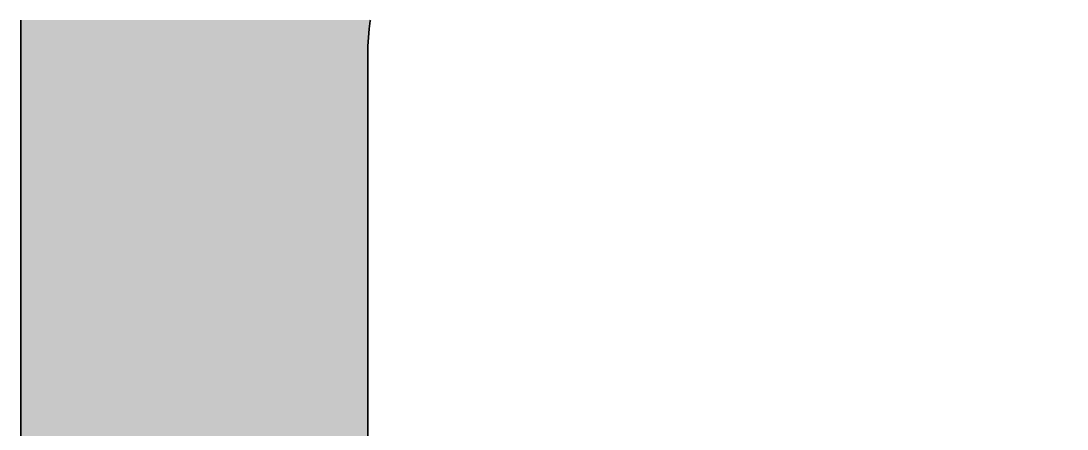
# Model space of a CAD drawing. Header units: inches. Extents: x -225 to -89, y -302 to -258.
# Drawn here: x -168.5619 to -168.383, y -266.8914 to -266.8217 of the extents above; entities that cross this region are included whole.
import ezdxf

# ---------------------------------------------------------------- set-up
doc = ezdxf.new("R2010")
doc.units = ezdxf.units.IN
doc.header["$MEASUREMENT"] = 0
doc.layers.add('A-Elev-Line-01', color=252, linetype='Continuous', lineweight=35)

# ---------------------------------------------------------------- blocks, each defined once
blk = doc.blocks.new('*U19')
at = {"color": 40, "linetype": 'Continuous'}
for p, q in [((1259.99, 1416.89), (1259.98, 1416.81)), ((1295.17, 1416.89), (1295.16, 1416.81)), ((1259.98, 1416.81), (1259.98, 1416.02)), ((1259.98, 1416.02), (1259.98, 1415.14)), ((1295.06, 1416.02), (1294.97, 1415.14)), ((1295.16, 1416.81), (1295.06, 1416.02)), ((1259.98, 1415.14), (1259.98, 1414.26)), ((1294.97, 1415.14), (1294.9, 1414.26)), ((1259.98, 1414.26), (1259.98, 1305.97)), ((1294.9, 1414.26), (1294.9, 1305.97))]:
    blk.add_line(p, q, dxfattribs=at)
for points in [[(1259.99, 1416.89), (1259.98, 1416.81), (1295.16, 1416.81)], [(1259.98, 1416.81), (1259.98, 1416.02), (1295.06, 1416.02)], [(1259.98, 1416.02), (1259.98, 1415.14), (1294.97, 1415.14)], [(1259.98, 1415.14), (1259.98, 1414.26), (1294.9, 1414.26)], [(1259.98, 1414.26), (1259.98, 1305.97), (1294.9, 1305.97)]]:
    blk.add_solid(points, dxfattribs=at)
at = {"color": 40, "linetype": 'Continuous', "extrusion": (0, 0, -1)}
for points in [[(-1259.99, 1416.89), (-1295.17, 1416.89), (-1295.16, 1416.81)], [(-1259.98, 1416.81), (-1295.16, 1416.81), (-1295.06, 1416.02)], [(-1259.98, 1416.02), (-1295.06, 1416.02), (-1294.97, 1415.14)], [(-1259.98, 1415.14), (-1294.97, 1415.14), (-1294.9, 1414.26)], [(-1259.98, 1414.26), (-1294.9, 1414.26), (-1294.9, 1305.97)]]:
    blk.add_solid(points, dxfattribs=at)
blk = doc.blocks.new('144')
at = {"color": 40}
for p, q in [((-315.75965, 40.69518), (-315.75965, 40.50687)), ((-315.70032, 40.69084), (-315.70032, 40.50687))]:
    blk.add_line(p, q, dxfattribs=at)
at = {"color": 40, "linetype": 'Continuous', "xscale": 0.0016989692132326, "yscale": 0.0016989692132326, "zscale": 0.0016989692132326}
blk.add_blockref('*U19', (-317.90032, 38.28806), dxfattribs=at)

msp = doc.modelspace()

# ---------------------------------------------------------------- block references
at = {"layer": 'A-Elev-Line-01'}
msp.add_blockref('144', (147.19772, -307.51684), dxfattribs=at)

doc.saveas('drawing.dxf')
